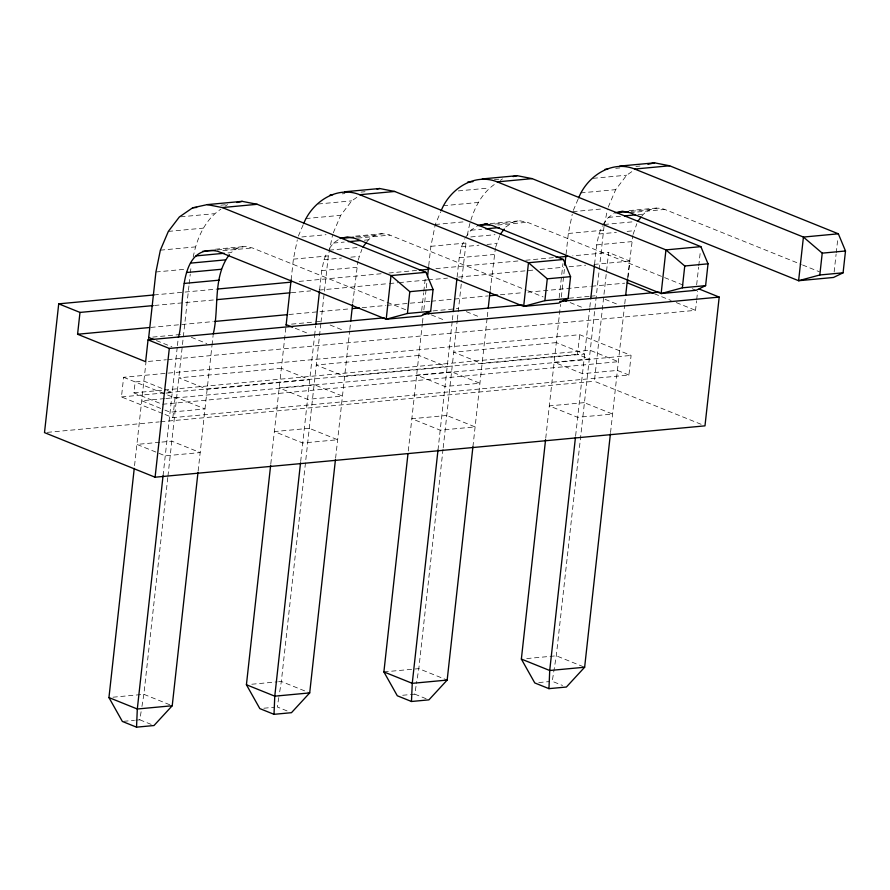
<?xml version="1.0" encoding="UTF-8"?>
<svg xmlns="http://www.w3.org/2000/svg" width="890" height="890" viewBox="0 0 890 890"><rect width="100%" height="100%" fill="white"/><g stroke="black" fill="none" stroke-linecap="round" stroke-linejoin="round"><path stroke-width="0.67" stroke-dasharray="4.45 3.34" d="M162.592 413.505L121.463 396.929L123.621 377.282L579.69 334.696L631.099 355.422L628.93 375.068L172.871 417.655L163.871 414.028M164.35 389.998L590.014 350.26L618.372 361.685L162.303 404.271L133.945 392.846L135.158 381.932L143.88 381.109L165.796 389.954M134.546 465.637L145.982 362.141M163.059 475.694L177.277 346.966M177.422 345.576L178.189 338.678M172.871 417.655L175.041 398.008L166.041 394.381M167.787 477.563L143.869 694.311L141.521 709.074M167.943 476.183L189.014 285.301M189.169 283.921L190.238 274.254M190.393 272.874L190.849 268.724M198.136 471.055L211.976 345.632M212.042 345.086L213.111 335.419M270.805 463.846L286.024 325.996M291.119 279.872L293.4 259.157L297.305 239.899M300.686 461.476L314.537 336.064M314.593 335.508L315.661 325.84M319.621 289.929L321.757 270.582L323.971 259.68L326.975 252.638M320.845 323.582L281.34 681.473L278.993 696.236M321.001 322.191L328.321 255.897L332.482 235.361M335.608 458.216L349.659 330.869M349.815 329.489L350.582 322.58M352.718 303.234L357.902 261.26M421.715 310.51L423.673 292.777M423.818 291.419L425.476 276.412M408.276 451.019L422.338 323.671M422.439 322.759L423.095 316.762M423.863 309.853L426.143 289.139M426.299 287.759L427.211 279.471M428.735 265.654L430.871 246.319L435.299 224.503L440.628 211.987M438.002 450.017L452.22 321.29M452.365 319.911L453.132 313.002M457.093 277.09L459.229 257.744L461.443 246.841L464.936 238.631M443.042 449.139L418.812 668.646L416.464 683.409M443.198 447.748L457.249 320.411M457.349 319.499L461.676 280.35M461.832 278.971L466.316 240.489M472.924 446.758L487.13 318.03M487.286 316.651L488.054 309.742M490.19 290.407L495.385 248.432M559.187 297.672L562.947 263.574M545.748 438.18L560.511 304.436M561.334 297.015L564.538 268.012M566.062 254.195L568.343 233.48L572.248 214.234M628.93 375.068L617.404 370.418L582.483 373.678L554.125 362.241L589.047 358.982L577.521 354.342L579.69 334.696M575.63 435.8L589.692 308.452M589.836 307.072L590.604 300.164M594.565 264.252L596.701 244.917L598.914 234.003L602.419 225.793M604.043 226.371L556.283 655.808L552.234 681.306L562.547 685.456M701.12 424.296L594.386 381.265L608.604 252.504L572.682 255.853M610.551 432.54L624.613 305.114M624.769 303.735L625.525 296.837M627.661 277.524L632.857 235.594M628.062 277.446L629.875 261.082L608.604 252.504M696.659 284.833L698.617 267.1M698.761 265.743L700.419 250.735M167.743 359.627L695.524 310.343L696.581 300.787M696.725 299.429L697.627 291.241M834.13 272.006L836.088 254.273M836.233 252.905L837.89 237.897M135.781 720.188L139.819 719.81L141.31 710.42M278.781 697.582L277.291 706.971L287.592 711.132M402.669 695.268L414.762 694.144L416.253 684.744M193.197 257.177C196.601 238.921 204.889 219.552 220.909 209.128M358.158 260.058L361.885 249.378M467.35 235.361C470.61 215.792 478.653 194.676 495.864 183.451M495.63 247.22L499.857 235.372M604.31 225.081L607.436 209.684M633.102 234.382L636.828 223.702M298.361 236.084L303.156 224.825M333.283 232.824L340.736 215.302L351.75 200.862L358.381 196.29M573.305 210.407L578.1 199.149M608.226 207.148L615.68 189.637L626.694 175.185L634.437 169.857M329.545 248.232L333.472 243.07L339.001 239.265M366.814 241.869C371.976 234.838 381.688 232.012 389.853 235.105L526.379 290.151M465.437 237.452L470.944 230.232L476.473 226.427M602.908 224.614L608.415 217.394L613.955 213.589M641.768 216.203C646.919 209.161 656.631 206.335 664.797 209.439L801.323 264.475M225.337 206.08L227.551 204.555M405.651 309.731L252.382 247.943L244.884 246.474L237.563 248.076L230.922 252.649L226.894 253.016M500.28 180.403L502.494 178.879M683.175 285.1L527.325 222.266L519.827 220.798L512.507 222.4L505.865 226.972L503.173 227.217M220.842 205.19L226.205 204.678M342.194 193.853L344.875 193.597M360.995 192.095L365.022 191.717M494.44 179.635L499.813 179.135M615.791 168.31L619.829 167.932M635.938 166.419L639.966 166.052M180.703 216.826L214.279 213.7M318.175 203.999L351.75 200.862M458.328 190.905L489.222 188.024M593.118 178.323L626.694 175.185M168.344 231.4L203.265 228.14M305.815 218.562L340.736 215.302M443.287 205.735L478.208 202.464M580.769 192.896L615.68 189.637M160.356 250.179L195.277 246.908M301.855 236.963L326.029 234.704M435.299 224.503L464.847 221.744M572.771 211.664L602.319 208.905M215.336 249.233L244.884 246.474M355.488 236.139L382.355 233.636M490.279 223.557L519.827 220.798M629.096 210.596L657.298 207.96M217.416 249.957L237.563 248.076M356.234 236.996L375.035 235.238M495.04 224.035L512.507 222.4M631.177 211.319L649.978 209.562M222.834 250.702L252.382 247.943M357.624 238.119L389.853 235.105M497.777 225.025L527.325 222.266M629.886 212.699L664.797 209.439M333.472 243.07L344.219 242.069M364.366 240.189L368.393 239.811M470.944 230.232L481.69 229.231M608.415 217.394L620.508 216.27M637.963 214.635L643.337 214.134M329.311 250.168L358.859 247.409M470.81 236.951L494.985 234.693M604.254 224.491L633.802 221.732M155.928 271.984L185.476 269.225M293.4 259.157L328.321 255.897M430.871 246.319L465.793 243.059M568.343 233.48L603.264 230.221M323.971 259.68L341.437 258.044M350.838 257.166L358.893 256.42M461.443 246.841L478.909 245.206M486.964 244.461L496.364 243.582M598.914 234.003L616.381 232.379M627.116 231.367L633.836 230.744M321.757 270.582L356.679 267.323M459.229 257.744L494.15 254.484M596.701 244.917L631.622 241.646M154.048 294.946L217.605 289.016M299.118 281.407L382.021 273.664M388.93 273.019L416.553 270.438M435.9 268.624L518.803 260.892M525.712 260.247L553.335 257.666M154.593 305.459L215.38 299.785M291.375 292.688L310.721 290.874M319.009 290.107L388.084 283.654M389.464 283.521L397.763 282.753M399.143 282.62L426.777 280.038M428.157 279.916L447.492 278.103M458.55 277.079L534.545 269.982M540.063 269.459L563.559 267.267M569.077 266.755L585.665 265.209M593.953 264.43L629.875 261.082M150.799 327.409L212.977 321.601M288.961 314.515L349.759 308.83M362.185 307.673L385.682 305.481M387.061 305.348L429.892 301.354M431.272 301.221L487.92 295.936M500.358 294.768L522.463 292.71M527.981 292.187L590.159 286.391M591.538 286.257L624.702 283.165M152.735 337.088L183.618 334.206M291.542 324.127L314.381 321.991M315.716 321.868L321.09 321.368M433.052 310.91L458.561 308.53M569.177 298.206L589.325 296.326M590.66 296.192L596.033 295.691M148.396 361.429L166.352 359.749M133.945 392.846L162.97 390.132M121.463 396.929L577.521 354.342M166.007 393.124L172.237 392.546L167.086 390.465M164.55 398.62L141.71 400.756L163.627 409.589M165.885 398.498L176.632 397.496L204.989 408.933L170.068 412.192L164.917 410.112M175.041 398.008L631.099 355.422M47.259 432.362L159.177 421.905M160.556 421.782L594.386 381.265M159.722 442.274L136.893 444.41L165.251 455.836L200.172 452.576L171.815 441.151L161.068 442.152M112.974 697.204L143.869 694.311L170.936 705.225M251.792 684.232L277.302 681.851M278.648 681.729L281.34 681.473L309.698 692.91M383.89 671.906L418.812 668.646L445.879 679.56M526.735 658.567L556.283 655.808L583.351 666.721M123.699 721.323L134.446 720.31M263.852 708.229L274.598 707.227M538.795 682.552L549.542 681.551M802.613 264.998L819.356 271.75M692.186 288.738L696.058 290.296M654.428 293.778L671.127 300.509M676.255 302.578L695.524 310.343M605.055 299.329L619.24 305.048M570.145 302.589L584.318 308.307M527.67 290.663L543.123 296.904M466.293 311.645L480.478 317.363M431.383 314.904L445.556 320.623M330.112 325.006L343.006 330.201M295.202 328.265L309.375 333.984M191.35 337.321L206.825 343.562M156.44 340.581L171.904 346.822M123.621 377.282L164.761 393.858M414.762 694.144L426.355 698.817M139.819 719.81L151.411 724.493M281.351 368.282L178.801 377.849L207.159 389.286L309.709 379.707L281.351 368.282M418.823 355.444L316.273 365.011L344.63 376.448L447.18 366.869L418.823 355.444M556.295 342.606L453.744 352.184L482.102 363.609L584.652 354.031L556.295 342.606M314.103 384.658L279.182 387.918L307.54 399.354L342.461 396.095L314.103 384.658M451.575 371.82L416.654 375.079L445.011 386.516L479.933 383.256L451.575 371.82M309.286 428.312L274.365 431.572L302.722 442.998L337.644 439.738L309.286 428.312M446.758 415.474L411.836 418.734L440.194 430.17L475.115 426.9L446.758 415.474M584.229 402.636L549.308 405.896L577.666 417.332L612.587 414.072L584.229 402.636"/><path stroke-width="1.33" d="M197.981 472.434L172.226 705.748L153.992 725.528L136.537 727.163L137.305 709.007L163.059 475.694M335.452 459.596L309.698 692.91L291.464 712.69L274.009 714.325L274.776 696.169L300.531 462.856M472.924 446.758L447.169 680.071L428.936 699.852L411.48 701.487L412.248 683.331L438.002 450.017M610.395 433.92L584.641 667.233L566.407 687.024L548.952 688.649L549.72 670.493L575.474 437.179M154.048 294.946L58.718 303.846L44.5 432.618L155.094 477.207L704.98 425.854L719.198 297.093L699.184 289.016M384.302 317.797L148.04 339.858L145.637 361.685L77.575 334.251L79.989 312.423L58.718 303.846M136.537 727.163L122.353 721.445L108.947 697.571L134.245 468.407M148.608 338.289L155.928 271.984L160.356 250.179L168.344 231.4L179.357 216.96L192.629 207.815L207.281 204.611L242.191 201.351L257.199 204.299L425.932 272.318L433.085 289.495L430.671 311.311L421.115 315.972L386.193 319.232L217.46 251.203C173.417 242.859 185.832 316.161 178.345 337.299M155.094 477.207L169.311 348.435L148.04 339.858M213.255 334.028C219.418 308.263 212.376 277.046 229.342 254.707M274.009 714.325L259.824 708.607L246.419 684.744L270.649 465.225M286.079 325.451L291.119 279.872M315.817 324.461L319.477 291.308M350.727 321.201L352.562 304.625M425.932 272.318L391.01 275.577L386.193 319.232L407.397 313.491L409.801 291.664L391.01 275.577L222.289 207.559L207.281 204.611M411.48 701.487L397.296 695.769L383.89 671.906L407.976 453.778M427.523 276.701L428.591 267.033M453.288 311.622L456.948 278.47M488.198 308.363L490.034 291.786M340.114 238.498L347.434 236.896L354.932 238.364L523.665 306.394L544.869 300.653L547.272 278.826L528.482 262.739L359.76 194.721C336.631 185.398 312.201 202.075 303.69 223.568M548.952 688.649L534.768 682.93L521.362 659.067L545.592 439.56M564.839 265.253L565.907 255.586M563.403 259.48L528.482 262.739L523.665 306.394L558.586 303.134L568.143 298.473L570.557 276.656L563.403 259.48L394.671 191.461L379.663 188.513L344.753 191.773M590.76 298.784L594.42 265.632M625.681 295.458L627.506 278.904M627.761 280.172L627.461 282.898L653.149 293.255M477.585 225.66L484.905 224.058L492.404 225.526L661.136 293.555L682.341 287.815L684.755 265.988L665.954 249.901L497.232 181.883C474.103 172.56 449.673 189.236 441.162 210.73M700.875 246.641L665.954 249.901L661.136 293.555L696.058 290.296L705.614 285.646L708.028 263.818L700.875 246.641L532.142 178.623L517.135 175.675L482.224 178.935M615.057 212.821L622.377 211.219L629.886 212.699L798.608 280.717L819.812 274.977L822.227 253.149L803.425 237.063L634.703 169.044C611.575 159.722 587.144 176.398 578.634 197.903M838.347 233.803L803.425 237.063L798.608 280.717L833.53 277.458L843.086 272.807L845.5 250.98L838.347 233.803L669.614 165.785L654.606 162.837L619.696 166.096M362.886 247.031L366.035 242.903M500.358 234.192L504.296 229.03M637.83 221.354L640.978 217.227M236.874 202.519L242.191 201.351M377.004 189.092L379.663 188.513M513.141 176.554L517.135 175.675M647.953 164.294L654.606 162.837M192.629 207.815L196.668 207.437M330.112 194.977L332.793 194.732M467.584 182.15L472.946 181.638M605.055 169.311L607.736 169.056M222.289 207.559L257.199 204.299M359.76 194.721L394.671 191.461M497.232 181.883L532.142 178.623M634.703 169.044L669.614 165.785M484.905 224.058L487.587 223.813M202.642 251.336L214.724 250.212M341.46 238.375L353.541 237.241M478.931 225.537L489.667 224.536M617.738 212.577L628.485 211.575M196 255.908L224.202 253.272M348.246 241.691L360.339 240.556M485.718 228.852L499.145 227.595M624.535 215.892L635.282 214.891M190.493 263.129L225.415 259.869M186.499 272.518L221.421 269.258M184.286 283.421L219.207 280.161M217.605 289.016L290.83 282.175M419.324 270.182L428.991 269.269M556.105 257.41L567.153 256.376M79.989 312.423L153.214 305.582M216.771 299.652L289.995 292.81M409.801 291.664L433.085 289.495M547.272 278.826L570.557 276.656M684.755 265.988L708.028 263.818M822.227 253.149L845.5 250.98M77.575 334.251L149.42 327.542M214.357 321.479L287.581 314.637M352.518 308.574L359.426 307.929M489.3 295.803L497.588 295.035M407.397 313.491L430.671 311.311M544.869 300.653L568.143 298.473M682.341 287.815L705.614 285.646M819.812 274.977L843.086 272.807M422.984 314.192L522.463 304.903M559.766 301.421L659.245 292.131M169.311 348.435L719.198 297.093M172.226 705.748L137.305 709.007L108.947 697.571M309.698 692.91L274.776 696.169L246.419 684.744M447.169 680.071L412.248 683.331L383.89 671.906M584.641 667.233L549.72 670.493L521.362 659.067M563.693 299.997L566.274 301.031M426.221 312.835L428.802 313.87M286.18 324.627L292.621 327.231M148.697 337.466L153.859 339.546"/></g></svg>
